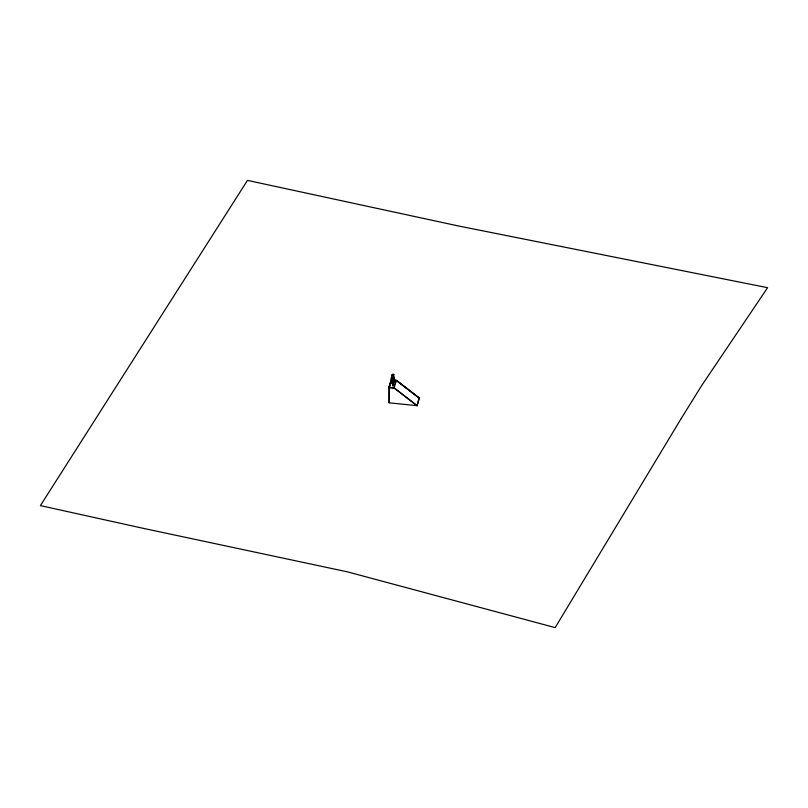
<?xml version="1.0" encoding="UTF-8"?>
<svg xmlns="http://www.w3.org/2000/svg" width="808" height="808" viewBox="0 0 808 808"><rect width="100%" height="100%" fill="white"/><g stroke="black" fill="none" stroke-linecap="round" stroke-linejoin="round"><path stroke-width="1.21" d="M393.789 378.952L392.728 383.558L391.254 383.043L391.254 378.447A8.615 1.172 -84.4 0 0 391.87 375.033L393.173 375.164A8.615 1.172 -84.4 0 1 392.557 378.599L392.637 385.699L394.476 385.881L392.637 380.144M393.223 380.083L396.395 380.336L394.112 388.082L388.87 387.567L391.123 379.881M389.133 387.507L391.304 379.972L389.042 387.497L389.133 402.808L417.019 405.666L418.988 398.091M390.678 383.497L389.305 388.183L389.133 402.808M392.809 381.224L394.284 385.567L392.809 385.557M393.829 377.77L395.294 382.113L393.829 382.103M392.637 385.699L392.678 380.012M393.688 382.113L395.526 382.295L393.658 382.245L393.789 374.356L392.496 374.235A8.615 1.172 -84.4 0 1 391.88 375.023M417.433 404.747L419.413 398.112L396.395 380.336L419.362 398.162M392.557 380.204L396.324 380.528L419.201 398.112M417.11 405.848L394.132 387.991M391.254 378.447L392.547 378.578M417.029 405.535L394.183 387.891L388.87 387.567M395.486 382.426L393.688 376.558L393.658 382.245M393.86 377.639L393.86 381.972M392.85 381.093L392.85 385.426M393.789 374.377A8.615 1.172 -84.4 0 1 393.173 375.144M680.73 419.291L555.167 627.614L347.501 571.862L142.491 528.169L40.4 505.606L247.46 180.386L458.025 225.887L767.6 287.699L701.677 385.557L680.73 419.291"/></g></svg>
